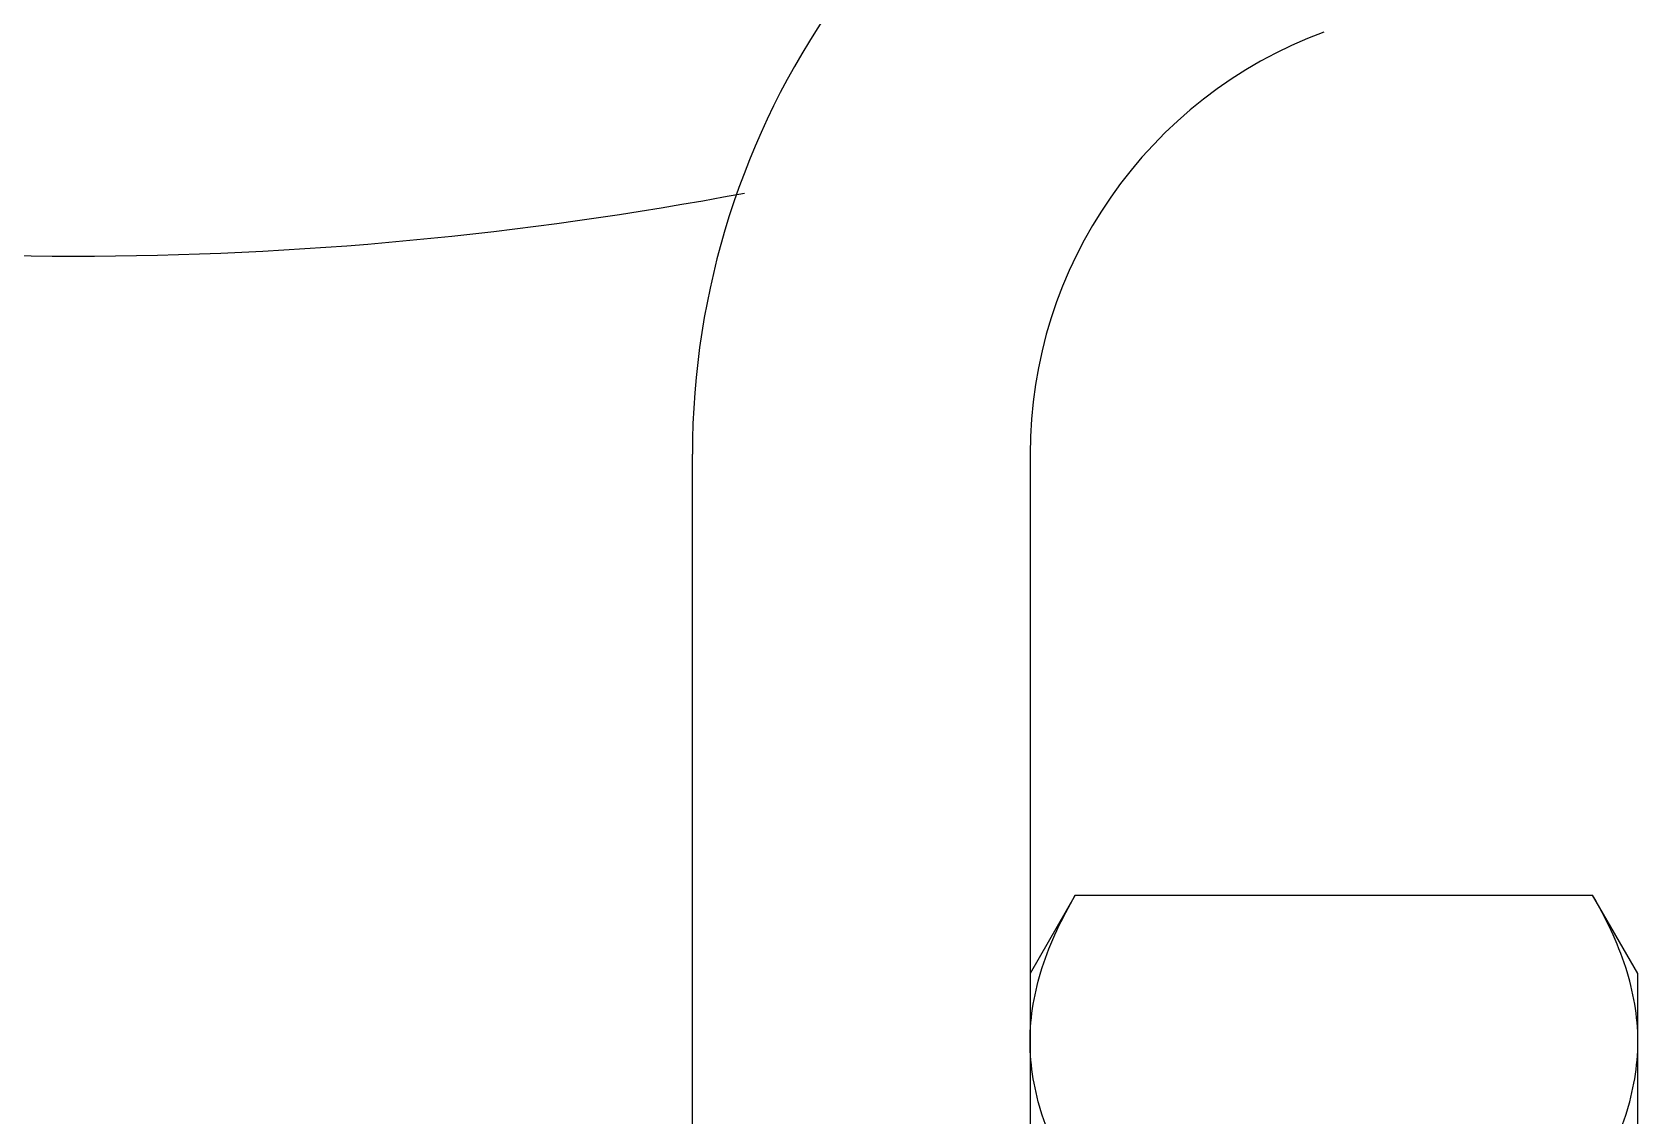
# Model space of a CAD drawing. Extents: x 27938 to 1507990, y 110129 to 923079.
# Drawn here: x 551581.5 to 551912.9, y 339793.1 to 340016.9 of the extents above; entities that cross this region are included whole.
import ezdxf

# ---------------------------------------------------------------- set-up
doc = ezdxf.new("R2010")
doc.units = 0
doc.header["$LTSCALE"] = 1000
doc.header["$MEASUREMENT"] = 0

msp = doc.modelspace()

# ---------------------------------------------------------------- linework, layer by layer
at = {"linetype": 'Continuous'}
for p, q in [((551717.78, 339474.06), (551717.78, 339929.75)), ((551787.47, 339929.75), (551787.47, 339474.06)), ((551796.81, 339838.69), (551787.47, 339822.52)), ((551796.81, 339838.69), (551903.59, 339838.69)), ((551912.93, 339822.52), (551903.59, 339838.69)), ((551912.93, 339613.48), (551912.93, 339822.52))]:
    msp.add_line(p, q, dxfattribs=at)
for centre, radius, start, end in [((551880.4, 339929.75), 162.62, 110.3175, 180), ((551880.4, 339929.75), 92.93, 110.3175, 180), ((551590, 340714.07), 743.42, 259.26191, 280.73809)]:
    msp.add_arc(centre, radius, start, end, dxfattribs=at)
for points, knots in [([(551787.47, 339808.51), (551787.47, 339813.67), (551789.4, 339824.32), (551794.07, 339833.95), (551796.81, 339838.69)], [0, 0, 0, 0, 0.485069, 1, 1, 1, 1]), ([(551912.93, 339808.51), (551912.93, 339813.67), (551911, 339824.32), (551906.32, 339833.95), (551903.59, 339838.69)], [0, 0, 0, 0, 0.485069, 1, 1, 1, 1]), ([(551796.81, 339778.34), (551794.07, 339783.08), (551789.4, 339792.7), (551787.47, 339803.36), (551787.47, 339808.51)], [0, 0, 0, 0, 0.514931, 1, 1, 1, 1]), ([(551903.59, 339778.34), (551906.32, 339783.08), (551911, 339792.7), (551912.93, 339803.36), (551912.93, 339808.51)], [0, 0, 0, 0, 0.514931, 1, 1, 1, 1])]:
    msp.add_open_spline(points, degree=3, knots=knots, dxfattribs=at)

doc.saveas('drawing.dxf')
